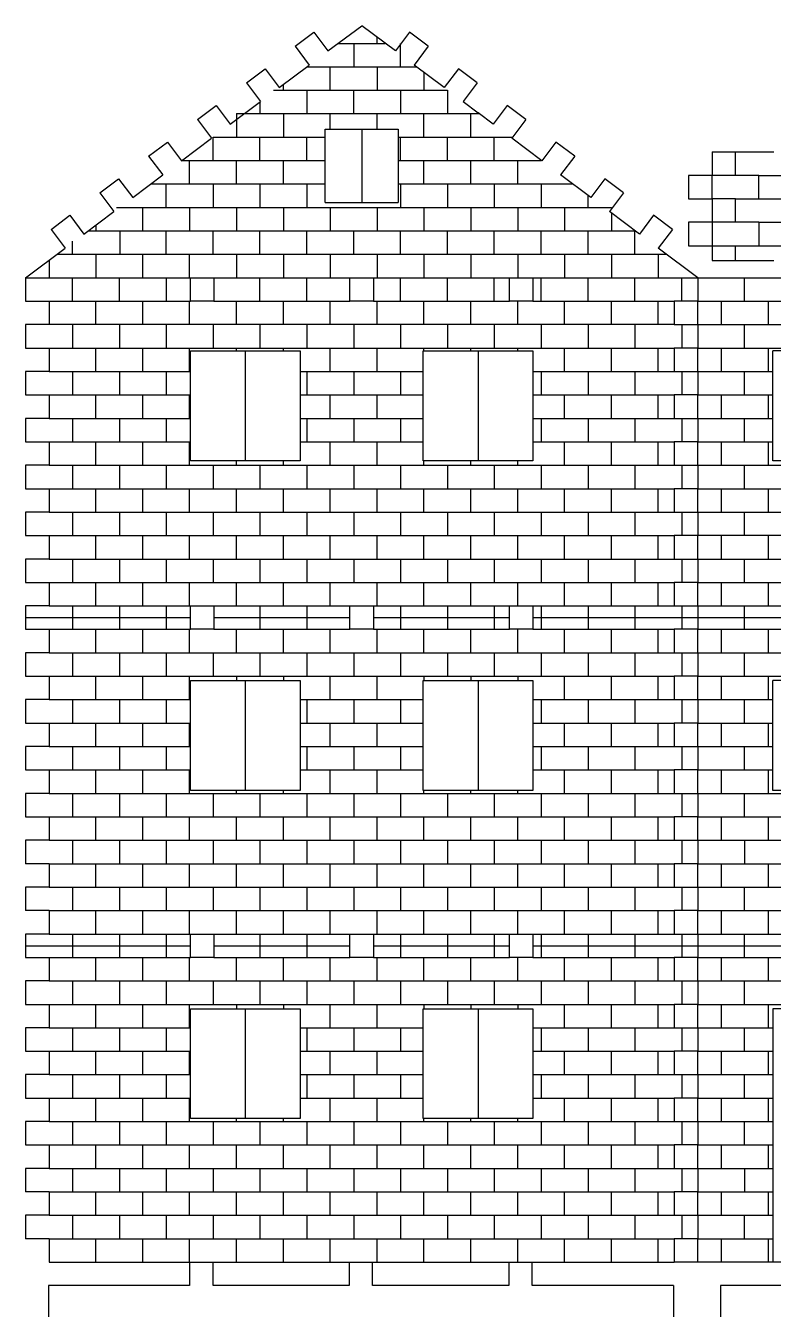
# Model space of a CAD drawing. Extents: x 5 to 412, y -104 to 220.
# Drawn here: x 5.3 to 107.4, y 44.5 to 219.8 of the extents above; entities that cross this region are included whole.
import ezdxf

# ---------------------------------------------------------------- set-up
doc = ezdxf.new("R2010")
doc.units = 0
doc.layers.get('0').update_dxf_attribs({"linetype": 'CONTINUOUS'})
doc.layers.add('ENGRAVE', color=4, linetype='CONTINUOUS')

msp = doc.modelspace()

# ---------------------------------------------------------------- linework, layer by layer
for p, q in [((46.59, 216.31), (51.2, 219.76)), ((55.81, 216.31), (51.2, 219.76)), ((42.11, 216.95), (44.67, 218.87)), ((44.67, 218.87), (46.59, 216.31)), ((57.73, 218.87), (55.81, 216.31)), ((60.29, 216.95), (57.73, 218.87)), ((42.11, 216.95), (44.03, 214.39)), ((60.29, 216.95), (58.37, 214.39)), ((35.45, 211.95), (38.01, 213.87)), ((38.01, 213.87), (39.93, 211.31)), ((39.93, 211.31), (44.03, 214.39)), ((62.48, 211.31), (58.37, 214.39)), ((64.4, 213.87), (62.48, 211.31)), ((66.96, 211.95), (64.4, 213.87)), ((35.45, 211.95), (37.37, 209.39)), ((66.96, 211.95), (65.04, 209.39)), ((28.78, 206.95), (31.34, 208.87)), ((31.34, 208.87), (33.26, 206.31)), ((33.26, 206.31), (37.37, 209.39)), ((65.04, 209.39), (67.09, 207.85)), ((71.07, 208.87), (69.15, 206.31)), ((73.63, 206.95), (71.07, 208.87)), ((28.78, 206.95), (30.7, 204.39)), ((69.15, 206.31), (67.09, 207.85)), ((73.63, 206.95), (71.71, 204.39)), ((46.2, 205.62), (56.2, 205.62)), ((46.2, 195.62), (46.2, 205.62)), ((51.2, 205.62), (51.2, 195.62)), ((56.2, 205.62), (56.2, 195.62)), ((22.11, 201.95), (24.67, 203.87)), ((24.67, 203.87), (26.59, 201.31)), ((26.59, 201.31), (30.7, 204.39)), ((75.81, 201.31), (71.71, 204.39)), ((77.73, 203.87), (75.81, 201.31)), ((80.29, 201.95), (77.73, 203.87)), ((22.11, 201.95), (24.03, 199.39)), ((80.29, 201.95), (78.37, 199.39)), ((99.04, 202.52), (99.04, 199.32)), ((99.04, 202.52), (107.49, 202.52)), ((15.45, 196.95), (18.01, 198.87)), ((18.01, 198.87), (19.93, 196.31)), ((19.93, 196.31), (24.03, 199.39)), ((82.48, 196.31), (78.37, 199.39)), ((84.4, 198.87), (82.48, 196.31)), ((86.96, 196.95), (84.4, 198.87)), ((99.04, 199.32), (95.84, 199.32)), ((95.84, 199.32), (95.84, 196.12)), ((15.45, 196.95), (17.37, 194.39)), ((86.96, 196.95), (85.04, 194.39)), ((46.2, 195.62), (56.2, 195.62)), ((95.84, 196.12), (99.04, 196.12)), ((99.04, 196.12), (99.04, 192.92)), ((8.78, 191.95), (11.34, 193.87)), ((11.34, 193.87), (13.26, 191.31)), ((13.26, 191.31), (17.37, 194.39)), ((89.15, 191.31), (85.04, 194.39)), ((91.07, 193.87), (89.15, 191.31)), ((93.63, 191.95), (91.07, 193.87)), ((99.04, 192.92), (95.84, 192.92)), ((95.84, 192.92), (95.84, 189.72)), ((8.78, 191.95), (10.7, 189.39)), ((93.63, 191.95), (91.71, 189.39)), ((5.31, 185.35), (10.7, 189.39)), ((97.09, 185.35), (91.71, 189.39)), ((95.84, 189.72), (99.04, 189.72)), ((99.04, 189.72), (99.04, 187.69)), ((99.04, 187.69), (107.49, 187.69)), ((5.31, 185.35), (5.31, 182.15)), ((5.31, 185.35), (396.43, 185.35)), ((27.81, 182.15), (27.81, 185.35)), ((27.81, 185.35), (31.01, 185.35)), ((31.01, 185.35), (31.01, 182.15)), ((49.6, 182.15), (49.6, 185.35)), ((49.6, 185.35), (52.8, 185.35)), ((52.8, 185.35), (52.8, 182.15)), ((71.39, 182.15), (71.39, 185.35)), ((71.39, 185.35), (74.59, 185.35)), ((74.59, 185.35), (74.59, 182.15)), ((97.09, 185.35), (97.09, 182.15)), ((5.31, 182.15), (8.51, 182.15)), ((8.51, 182.15), (8.51, 178.95)), ((31.01, 182.15), (27.81, 182.15)), ((52.8, 182.15), (49.6, 182.15)), ((74.59, 182.15), (71.39, 182.15)), ((97.09, 182.15), (93.89, 182.15)), ((93.89, 182.15), (93.89, 178.95)), ((8.51, 178.95), (5.31, 178.95)), ((5.31, 178.95), (5.31, 175.75)), ((93.89, 178.95), (97.09, 178.95)), ((97.09, 178.95), (97.09, 175.75)), ((5.31, 175.75), (8.51, 175.75)), ((8.51, 175.75), (8.51, 172.55)), ((27.81, 175.35), (42.81, 175.35)), ((27.81, 160.35), (27.81, 175.35)), ((35.31, 175.35), (35.31, 160.35)), ((42.81, 175.35), (42.81, 160.35)), ((59.59, 175.35), (74.59, 175.35)), ((59.59, 160.35), (59.59, 175.35)), ((67.09, 175.35), (67.09, 160.35)), ((74.59, 175.35), (74.59, 160.35)), ((97.09, 175.75), (93.89, 175.75)), ((93.89, 175.75), (93.89, 172.55)), ((107.34, 160.35), (107.34, 175.35)), ((122.34, 175.35), (107.34, 175.35)), ((8.51, 172.55), (5.31, 172.55)), ((5.31, 172.55), (5.31, 169.35)), ((93.89, 172.55), (97.09, 172.55)), ((97.09, 172.55), (97.09, 169.35)), ((5.31, 169.35), (8.51, 169.35)), ((8.51, 169.35), (8.51, 166.15)), ((97.09, 169.35), (93.89, 169.35)), ((93.89, 169.35), (93.89, 166.15)), ((8.51, 166.15), (5.31, 166.15)), ((5.31, 166.15), (5.31, 162.95)), ((93.89, 166.15), (97.09, 166.15)), ((97.09, 166.15), (97.09, 162.95)), ((5.31, 162.95), (8.51, 162.95)), ((8.51, 162.95), (8.51, 159.75)), ((97.09, 162.95), (93.89, 162.95)), ((93.89, 162.95), (93.89, 159.75)), ((8.51, 159.75), (5.31, 159.75)), ((5.31, 159.75), (5.31, 156.55)), ((42.81, 160.35), (27.81, 160.35)), ((74.59, 160.35), (59.59, 160.35)), ((93.89, 159.75), (97.09, 159.75)), ((97.09, 159.75), (97.09, 156.55)), ((122.34, 160.35), (107.34, 160.35)), ((5.31, 156.55), (8.51, 156.55)), ((8.51, 156.55), (8.51, 153.35)), ((97.09, 156.55), (93.89, 156.55)), ((93.89, 156.55), (93.89, 153.35)), ((8.51, 153.35), (5.31, 153.35)), ((5.31, 153.35), (5.31, 150.15)), ((93.89, 153.35), (97.09, 153.35)), ((97.09, 153.35), (97.09, 150.15)), ((5.31, 150.15), (8.51, 150.15)), ((8.51, 150.15), (8.51, 146.95)), ((97.09, 150.15), (93.89, 150.15)), ((93.89, 150.15), (93.89, 146.95)), ((8.51, 146.95), (5.31, 146.95)), ((5.31, 146.95), (5.31, 143.75)), ((93.89, 146.95), (97.09, 146.95)), ((97.09, 146.95), (97.09, 143.75)), ((5.31, 143.75), (8.51, 143.75)), ((8.51, 143.75), (8.51, 140.55)), ((97.09, 143.75), (93.89, 143.75)), ((93.89, 143.75), (93.89, 140.55)), ((8.51, 140.55), (5.31, 140.55)), ((5.31, 140.55), (5.31, 137.35)), ((27.81, 140.55), (31.01, 140.55)), ((27.81, 137.35), (27.81, 140.55)), ((31.01, 140.55), (31.01, 137.35)), ((49.6, 140.55), (52.8, 140.55)), ((49.6, 137.35), (49.6, 140.55)), ((52.8, 140.55), (52.8, 137.35)), ((71.39, 140.55), (74.59, 140.55)), ((71.39, 137.35), (71.39, 140.55)), ((74.59, 140.55), (74.59, 137.35)), ((93.89, 140.55), (97.09, 140.55)), ((97.09, 140.55), (97.09, 137.35)), ((5.31, 138.95), (27.81, 138.95)), ((31.01, 138.95), (49.6, 138.95)), ((52.8, 138.95), (71.39, 138.95)), ((74.59, 138.95), (113.89, 138.95)), ((5.31, 137.35), (8.51, 137.35)), ((8.51, 137.35), (8.51, 134.15)), ((31.01, 137.35), (27.81, 137.35)), ((52.8, 137.35), (49.6, 137.35)), ((74.59, 137.35), (71.39, 137.35)), ((97.09, 137.35), (93.89, 137.35)), ((93.89, 137.35), (93.89, 134.15)), ((8.51, 134.15), (5.31, 134.15)), ((5.31, 134.15), (5.31, 130.95)), ((93.89, 134.15), (97.09, 134.15)), ((97.09, 134.15), (97.09, 130.95)), ((5.31, 130.95), (8.51, 130.95)), ((8.51, 130.95), (8.51, 127.75)), ((27.81, 130.35), (42.81, 130.35)), ((27.81, 115.35), (27.81, 130.35)), ((35.31, 130.35), (35.31, 115.35)), ((42.81, 130.35), (42.81, 115.35)), ((59.59, 130.35), (74.59, 130.35)), ((59.59, 115.35), (59.59, 130.35)), ((67.09, 130.35), (67.09, 115.35)), ((74.59, 130.35), (74.59, 115.35)), ((97.09, 130.95), (93.89, 130.95)), ((93.89, 130.95), (93.89, 127.75)), ((122.34, 130.35), (107.34, 130.35)), ((107.34, 115.35), (107.34, 130.35)), ((8.51, 127.75), (5.31, 127.75)), ((5.31, 127.75), (5.31, 124.55)), ((93.89, 127.75), (97.09, 127.75)), ((97.09, 127.75), (97.09, 124.55)), ((5.31, 124.55), (8.51, 124.55)), ((8.51, 124.55), (8.51, 121.35)), ((97.09, 124.55), (93.89, 124.55)), ((93.89, 124.55), (93.89, 121.35)), ((8.51, 121.35), (5.31, 121.35)), ((5.31, 121.35), (5.31, 118.15)), ((93.89, 121.35), (97.09, 121.35)), ((97.09, 121.35), (97.09, 118.15)), ((5.31, 118.15), (8.51, 118.15)), ((8.51, 118.15), (8.51, 114.95)), ((97.09, 118.15), (93.89, 118.15)), ((93.89, 118.15), (93.89, 114.95)), ((8.51, 114.95), (5.31, 114.95)), ((5.31, 114.95), (5.31, 111.75)), ((42.81, 115.35), (27.81, 115.35)), ((74.59, 115.35), (59.59, 115.35)), ((93.89, 114.95), (97.09, 114.95)), ((97.09, 114.95), (97.09, 111.75)), ((122.34, 115.35), (107.34, 115.35)), ((5.31, 111.75), (8.51, 111.75)), ((8.51, 111.75), (8.51, 108.55)), ((97.09, 111.75), (93.89, 111.75)), ((93.89, 111.75), (93.89, 108.55)), ((8.51, 108.55), (5.31, 108.55)), ((5.31, 108.55), (5.31, 105.35)), ((93.89, 108.55), (97.09, 108.55)), ((97.09, 108.55), (97.09, 105.35)), ((8.51, 105.35), (5.31, 105.35)), ((8.51, 105.35), (8.51, 102.15)), ((93.89, 105.35), (93.89, 102.15)), ((97.09, 105.35), (93.89, 105.35)), ((5.31, 102.15), (5.31, 98.95)), ((8.51, 102.15), (5.31, 102.15)), ((93.89, 102.15), (97.09, 102.15)), ((97.09, 102.15), (97.09, 98.95)), ((8.51, 98.95), (5.31, 98.95)), ((8.51, 98.95), (8.51, 95.75)), ((93.89, 98.95), (93.89, 95.75)), ((97.09, 98.95), (93.89, 98.95)), ((5.31, 95.75), (5.31, 92.55)), ((8.51, 95.75), (5.31, 95.75)), ((27.81, 92.55), (27.81, 95.75)), ((27.81, 95.75), (31.01, 95.75)), ((31.01, 95.75), (31.01, 92.55)), ((49.6, 92.55), (49.6, 95.75)), ((49.6, 95.75), (52.8, 95.75)), ((52.8, 95.75), (52.8, 92.55)), ((71.39, 92.55), (71.39, 95.75)), ((71.39, 95.75), (74.59, 95.75)), ((74.59, 95.75), (74.59, 92.55)), ((93.89, 95.75), (97.09, 95.75)), ((97.09, 95.75), (97.09, 92.55)), ((5.31, 94.15), (27.81, 94.15)), ((31.01, 94.15), (49.6, 94.15)), ((52.8, 94.15), (71.39, 94.15)), ((74.59, 94.15), (113.89, 94.15)), ((5.31, 92.55), (8.51, 92.55)), ((8.51, 92.55), (8.51, 89.35)), ((31.01, 92.55), (27.81, 92.55)), ((52.8, 92.55), (49.6, 92.55)), ((74.59, 92.55), (71.39, 92.55)), ((97.09, 92.55), (93.89, 92.55)), ((93.89, 92.55), (93.89, 89.35)), ((8.51, 89.35), (5.31, 89.35)), ((5.31, 89.35), (5.31, 86.15)), ((93.89, 89.35), (97.09, 89.35)), ((97.09, 89.35), (97.09, 86.15)), ((5.31, 86.15), (8.51, 86.15)), ((8.51, 86.15), (8.51, 82.95)), ((97.09, 86.15), (93.89, 86.15)), ((93.89, 86.15), (93.89, 82.95)), ((27.81, 85.55), (42.81, 85.55)), ((27.81, 70.55), (27.81, 85.55)), ((35.31, 85.55), (35.31, 70.55)), ((42.81, 85.55), (42.81, 70.55)), ((59.59, 85.55), (74.59, 85.55)), ((59.59, 70.55), (59.59, 85.55)), ((67.09, 85.55), (67.09, 70.55)), ((74.59, 85.55), (74.59, 70.55)), ((107.34, 85.55), (107.34, 50.95)), ((122.34, 85.55), (107.34, 85.55)), ((8.51, 82.95), (5.31, 82.95)), ((5.31, 82.95), (5.31, 79.75)), ((93.89, 82.95), (97.09, 82.95)), ((97.09, 82.95), (97.09, 79.75)), ((5.31, 79.75), (8.51, 79.75)), ((8.51, 79.75), (8.51, 76.55)), ((97.09, 79.75), (93.89, 79.75)), ((93.89, 79.75), (93.89, 76.55)), ((8.51, 76.55), (5.31, 76.55)), ((5.31, 76.55), (5.31, 73.35)), ((93.89, 76.55), (97.09, 76.55)), ((97.09, 76.55), (97.09, 73.35)), ((5.31, 73.35), (8.51, 73.35)), ((8.51, 73.35), (8.51, 70.15)), ((97.09, 73.35), (93.89, 73.35)), ((93.89, 73.35), (93.89, 70.15)), ((8.51, 70.15), (5.31, 70.15)), ((5.31, 70.15), (5.31, 66.95)), ((42.81, 70.55), (27.81, 70.55)), ((74.59, 70.55), (59.59, 70.55)), ((93.89, 70.15), (97.09, 70.15)), ((97.09, 70.15), (97.09, 66.95)), ((5.31, 66.95), (8.51, 66.95)), ((8.51, 66.95), (8.51, 63.75)), ((97.09, 66.95), (93.89, 66.95)), ((93.89, 66.95), (93.89, 63.75)), ((8.51, 63.75), (5.31, 63.75)), ((5.31, 63.75), (5.31, 60.55)), ((93.89, 63.75), (97.09, 63.75)), ((97.09, 63.75), (97.09, 60.55)), ((8.51, 60.55), (5.31, 60.55)), ((8.51, 60.55), (8.51, 57.35)), ((93.89, 60.55), (93.89, 57.35)), ((97.09, 60.55), (93.89, 60.55)), ((5.31, 57.35), (5.31, 54.15)), ((8.51, 57.35), (5.31, 57.35)), ((93.89, 57.35), (97.09, 57.35)), ((97.09, 57.35), (97.09, 54.15)), ((8.51, 54.15), (5.31, 54.15)), ((8.51, 54.15), (8.51, 50.95)), ((93.89, 54.15), (93.89, 50.95)), ((97.09, 54.15), (93.89, 54.15)), ((8.51, 50.95), (93.89, 50.95)), ((27.71, 50.95), (27.71, 47.75)), ((30.91, 47.75), (30.91, 50.95)), ((49.5, 50.95), (49.5, 47.75)), ((52.7, 47.75), (52.7, 50.95)), ((71.29, 50.95), (71.29, 47.75)), ((74.49, 47.75), (74.49, 50.95)), ((205.33, 50.95), (93.89, 50.95)), ((8.41, 47.75), (8.41, 30.95)), ((27.71, 47.75), (8.41, 47.75)), ((49.5, 47.75), (30.91, 47.75)), ((71.29, 47.75), (52.7, 47.75)), ((93.79, 47.75), (74.49, 47.75)), ((93.79, 47.75), (93.79, 30.95)), ((100.19, 47.75), (100.19, 30.95)), ((119.49, 47.75), (100.19, 47.75))]:
    msp.add_line(p, q)
at = {"layer": 'ENGRAVE'}
for p, q in [((47.98, 217.35), (54.43, 217.35)), ((50.11, 217.35), (50.11, 214.15)), ((53.31, 217.35), (53.31, 218.18)), ((56.51, 214.15), (56.51, 217.35)), ((43.71, 214.15), (58.69, 214.15)), ((46.91, 210.95), (46.91, 214.15)), ((53.31, 214.15), (53.31, 210.95)), ((59.71, 213.38), (59.71, 210.95)), ((39.18, 210.95), (62.91, 210.95)), ((40.51, 210.95), (40.51, 211.75)), ((43.71, 210.95), (43.71, 207.75)), ((50.11, 207.75), (50.11, 210.95)), ((56.51, 210.95), (56.51, 207.75)), ((62.91, 210.95), (62.91, 207.75)), ((37.31, 209.35), (37.31, 207.75)), ((34.11, 207.75), (34.11, 204.55)), ((34.11, 207.75), (67.23, 207.75)), ((40.51, 207.75), (40.51, 204.55)), ((46.91, 205.62), (46.91, 207.75)), ((53.31, 205.62), (53.31, 207.75)), ((59.71, 204.55), (59.71, 207.75)), ((66.11, 204.55), (66.11, 207.75)), ((30.91, 201.35), (30.91, 204.55)), ((30.91, 204.55), (46.2, 204.55)), ((37.31, 201.35), (37.31, 204.55)), ((43.71, 201.35), (43.71, 204.55)), ((56.2, 204.55), (71.83, 204.55)), ((56.51, 201.35), (56.51, 204.55)), ((62.91, 201.35), (62.91, 204.55)), ((69.31, 201.35), (69.31, 204.55)), ((102.24, 199.32), (102.24, 202.52)), ((26.66, 201.35), (46.2, 201.35)), ((27.71, 198.15), (27.71, 201.35)), ((34.11, 198.15), (34.11, 201.35)), ((40.51, 198.15), (40.51, 201.35)), ((56.2, 201.35), (75.76, 201.35)), ((59.71, 198.15), (59.71, 201.35)), ((66.11, 198.15), (66.11, 201.35)), ((72.51, 198.15), (72.51, 201.35)), ((22.38, 198.15), (46.2, 198.15)), ((24.51, 194.95), (24.51, 198.15)), ((30.91, 198.15), (30.91, 194.95)), ((37.31, 198.15), (37.31, 194.95)), ((43.71, 198.15), (43.71, 194.95)), ((56.2, 198.15), (80.03, 198.15)), ((56.51, 198.15), (56.51, 194.95)), ((62.91, 198.15), (62.91, 194.95)), ((69.31, 198.15), (69.31, 194.95)), ((75.71, 198.15), (75.71, 194.95)), ((99.04, 196.12), (99.04, 199.32)), ((105.44, 199.32), (99.04, 199.32)), ((105.44, 196.12), (105.44, 199.32)), ((105.44, 199.32), (111.84, 199.32)), ((82.11, 194.95), (82.11, 196.58)), ((17.72, 194.95), (85.31, 194.95)), ((21.31, 191.75), (21.31, 194.95)), ((27.71, 194.95), (27.71, 191.75)), ((34.11, 194.95), (34.11, 191.75)), ((40.51, 194.95), (40.51, 191.75)), ((46.91, 194.95), (46.91, 191.75)), ((53.31, 194.95), (53.31, 191.75)), ((59.71, 194.95), (59.71, 191.75)), ((66.11, 194.95), (66.11, 191.75)), ((72.51, 194.95), (72.51, 191.75)), ((78.91, 194.95), (78.91, 191.75)), ((85.31, 194.95), (85.31, 194.75)), ((102.24, 196.12), (99.04, 196.12)), ((102.24, 192.92), (102.24, 196.12)), ((102.24, 196.12), (108.64, 196.12)), ((85.31, 194.18), (85.31, 191.75)), ((99.04, 192.92), (99.04, 189.72)), ((105.44, 192.92), (99.04, 192.92)), ((105.44, 192.92), (105.44, 189.72)), ((105.44, 192.92), (111.84, 192.92)), ((13.85, 191.75), (88.51, 191.75)), ((14.91, 192.55), (14.91, 191.75)), ((18.21, 188.55), (18.21, 191.75)), ((24.51, 188.55), (24.51, 191.75)), ((30.91, 188.55), (30.91, 191.75)), ((37.31, 188.55), (37.31, 191.75)), ((43.71, 188.55), (43.71, 191.75)), ((50.11, 188.55), (50.11, 191.75)), ((56.51, 188.55), (56.51, 191.75)), ((62.91, 188.55), (62.91, 191.75)), ((69.31, 188.55), (69.31, 191.75)), ((75.71, 188.55), (75.71, 191.75)), ((82.11, 188.55), (82.11, 191.75)), ((88.51, 188.55), (88.51, 191.75)), ((88.51, 191.75), (88.56, 191.75)), ((11.71, 188.55), (11.71, 190.32)), ((95.84, 189.72), (102.24, 189.72)), ((102.24, 187.69), (102.24, 189.72)), ((102.24, 189.72), (108.64, 189.72)), ((8.51, 187.75), (8.51, 185.35)), ((9.58, 188.55), (92.83, 188.55)), ((14.91, 188.55), (14.91, 185.35)), ((21.31, 185.35), (21.31, 188.55)), ((27.71, 185.35), (27.71, 188.55)), ((34.11, 188.55), (34.11, 185.35)), ((40.51, 188.55), (40.51, 185.35)), ((46.91, 188.55), (46.91, 185.35)), ((53.31, 188.55), (53.31, 185.35)), ((59.71, 188.55), (59.71, 185.35)), ((66.11, 188.55), (66.11, 185.35)), ((72.51, 188.55), (72.51, 185.35)), ((78.91, 188.55), (78.91, 185.35)), ((85.31, 188.55), (85.31, 185.35)), ((91.71, 188.55), (91.71, 185.35)), ((11.71, 182.15), (11.71, 185.35)), ((18.11, 182.15), (18.11, 185.35)), ((24.51, 185.35), (24.51, 182.15)), ((37.31, 182.15), (37.31, 185.35)), ((43.71, 182.15), (43.71, 185.35)), ((56.51, 182.15), (56.51, 185.35)), ((62.91, 182.15), (62.91, 185.35)), ((69.31, 182.15), (69.31, 185.35)), ((75.71, 182.15), (75.71, 185.35)), ((82.11, 182.15), (82.11, 185.35)), ((88.51, 182.15), (88.51, 185.35)), ((94.91, 182.15), (94.91, 185.35)), ((103.49, 182.15), (103.49, 185.35)), ((8.51, 182.15), (27.81, 182.15)), ((14.91, 178.95), (14.91, 182.15)), ((21.31, 178.95), (21.31, 182.15)), ((27.71, 178.95), (27.71, 182.15)), ((27.71, 182.15), (27.81, 182.15)), ((31.01, 182.15), (49.6, 182.15)), ((34.11, 178.95), (34.11, 182.15)), ((40.51, 178.95), (40.51, 182.15)), ((46.91, 178.95), (46.91, 182.15)), ((52.8, 182.15), (71.39, 182.15)), ((53.31, 178.95), (53.31, 182.15)), ((59.71, 178.95), (59.71, 182.15)), ((66.11, 178.95), (66.11, 182.15)), ((72.51, 178.95), (72.51, 182.15)), ((74.59, 182.15), (93.89, 182.15)), ((78.91, 178.95), (78.91, 182.15)), ((85.31, 178.95), (85.31, 182.15)), ((91.71, 178.95), (91.71, 182.15)), ((97.09, 182.15), (202.13, 182.15)), ((97.09, 178.95), (97.09, 182.15)), ((100.29, 182.15), (100.29, 178.95)), ((106.69, 182.15), (106.69, 178.95)), ((93.89, 178.95), (8.51, 178.95)), ((11.71, 178.95), (11.71, 175.75)), ((18.11, 178.95), (18.11, 175.75)), ((24.51, 178.95), (24.51, 175.75)), ((30.91, 178.95), (30.91, 175.75)), ((37.31, 178.95), (37.31, 175.75)), ((43.71, 178.95), (43.71, 175.75)), ((50.11, 178.95), (50.11, 175.75)), ((56.51, 178.95), (56.51, 175.75)), ((62.91, 178.95), (62.91, 175.75)), ((69.31, 178.95), (69.31, 175.75)), ((75.71, 178.95), (75.71, 175.75)), ((82.11, 178.95), (82.11, 175.75)), ((88.51, 178.95), (88.51, 175.75)), ((94.91, 178.95), (94.91, 175.75)), ((97.09, 178.95), (202.13, 178.95)), ((103.49, 175.75), (103.49, 178.95)), ((8.51, 175.75), (93.89, 175.75)), ((14.91, 172.55), (14.91, 175.75)), ((21.31, 172.55), (21.31, 175.75)), ((27.71, 172.55), (27.71, 175.75)), ((34.11, 175.35), (34.11, 175.75)), ((40.51, 175.35), (40.51, 175.75)), ((46.91, 172.55), (46.91, 175.75)), ((53.31, 172.55), (53.31, 175.75)), ((59.71, 175.35), (59.71, 175.75)), ((66.11, 175.35), (66.11, 175.75)), ((72.51, 175.35), (72.51, 175.75)), ((78.91, 172.55), (78.91, 175.75)), ((85.31, 172.55), (85.31, 175.75)), ((91.71, 172.55), (91.71, 175.75)), ((91.71, 175.75), (93.89, 175.75)), ((97.09, 175.75), (202.13, 175.75)), ((97.09, 172.55), (97.09, 175.75)), ((100.29, 175.75), (100.29, 172.55)), ((106.69, 175.75), (106.69, 172.55)), ((8.51, 172.55), (27.81, 172.55)), ((11.71, 172.55), (11.71, 169.35)), ((18.11, 172.55), (18.11, 169.35)), ((24.51, 172.55), (24.51, 169.35)), ((42.81, 172.55), (59.59, 172.55)), ((43.71, 172.55), (43.71, 169.35)), ((50.11, 172.55), (50.11, 169.35)), ((56.51, 172.55), (56.51, 169.35)), ((74.59, 172.55), (93.89, 172.55)), ((75.71, 172.55), (75.71, 169.35)), ((82.11, 172.55), (82.11, 169.35)), ((88.51, 172.55), (88.51, 169.35)), ((94.91, 172.55), (94.91, 169.35)), ((97.09, 172.55), (107.34, 172.55)), ((103.49, 169.35), (103.49, 172.55)), ((8.51, 169.35), (27.81, 169.35)), ((14.91, 166.15), (14.91, 169.35)), ((21.31, 166.15), (21.31, 169.35)), ((27.71, 166.15), (27.71, 169.35)), ((42.81, 169.35), (59.59, 169.35)), ((46.91, 166.15), (46.91, 169.35)), ((53.31, 166.15), (53.31, 169.35)), ((74.59, 169.35), (93.89, 169.35)), ((78.91, 166.15), (78.91, 169.35)), ((85.31, 166.15), (85.31, 169.35)), ((91.71, 166.15), (91.71, 169.35)), ((97.09, 169.35), (107.34, 169.35)), ((97.09, 166.15), (97.09, 169.35)), ((100.29, 169.35), (100.29, 166.15)), ((106.69, 169.35), (106.69, 166.15)), ((8.51, 166.15), (27.81, 166.15)), ((11.71, 166.15), (11.71, 162.95)), ((18.11, 166.15), (18.11, 162.95)), ((24.51, 166.15), (24.51, 162.95)), ((42.81, 166.15), (59.59, 166.15)), ((43.71, 166.15), (43.71, 162.95)), ((50.11, 166.15), (50.11, 162.95)), ((56.51, 166.15), (56.51, 162.95)), ((74.59, 166.15), (93.89, 166.15)), ((75.71, 166.15), (75.71, 162.95)), ((82.11, 166.15), (82.11, 162.95)), ((88.51, 166.15), (88.51, 162.95)), ((94.91, 166.15), (94.91, 162.95)), ((97.09, 166.15), (107.34, 166.15)), ((103.49, 162.95), (103.49, 166.15)), ((8.51, 162.95), (27.81, 162.95)), ((14.91, 159.75), (14.91, 162.95)), ((21.31, 159.75), (21.31, 162.95)), ((27.71, 159.75), (27.71, 162.95)), ((42.81, 162.95), (59.59, 162.95)), ((46.91, 159.75), (46.91, 162.95)), ((53.31, 159.75), (53.31, 162.95)), ((74.59, 162.95), (93.89, 162.95)), ((78.91, 159.75), (78.91, 162.95)), ((85.31, 159.75), (85.31, 162.95)), ((91.71, 159.75), (91.71, 162.95)), ((97.09, 162.95), (107.34, 162.95)), ((97.09, 159.75), (97.09, 162.95)), ((100.29, 162.95), (100.29, 159.75)), ((106.69, 162.95), (106.69, 159.75)), ((8.51, 159.75), (93.89, 159.75)), ((11.71, 159.75), (11.71, 156.55)), ((18.11, 159.75), (18.11, 156.55)), ((24.51, 159.75), (24.51, 156.55)), ((30.91, 159.75), (30.91, 156.55)), ((34.11, 159.75), (34.11, 160.35)), ((37.31, 159.75), (37.31, 156.55)), ((40.51, 159.75), (40.51, 160.35)), ((43.71, 159.75), (43.71, 156.55)), ((50.11, 159.75), (50.11, 156.55)), ((56.51, 159.75), (56.51, 156.55)), ((59.71, 159.75), (59.71, 160.35)), ((62.91, 159.75), (62.91, 156.55)), ((66.11, 159.75), (66.11, 160.35)), ((69.31, 159.75), (69.31, 156.55)), ((72.51, 159.75), (72.51, 160.35)), ((75.71, 159.75), (75.71, 156.55)), ((82.11, 159.75), (82.11, 156.55)), ((88.51, 159.75), (88.51, 156.55)), ((94.91, 159.75), (94.91, 156.55)), ((97.09, 159.75), (202.13, 159.75)), ((103.49, 156.55), (103.49, 159.75)), ((8.51, 156.55), (93.89, 156.55)), ((14.91, 153.35), (14.91, 156.55)), ((21.31, 153.35), (21.31, 156.55)), ((27.71, 153.35), (27.71, 156.55)), ((34.11, 153.35), (34.11, 156.55)), ((40.51, 153.35), (40.51, 156.55)), ((46.91, 153.35), (46.91, 156.55)), ((53.31, 153.35), (53.31, 156.55)), ((59.71, 153.35), (59.71, 156.55)), ((66.11, 153.35), (66.11, 156.55)), ((72.51, 153.35), (72.51, 156.55)), ((78.91, 153.35), (78.91, 156.55)), ((85.31, 153.35), (85.31, 156.55)), ((91.71, 153.35), (91.71, 156.55)), ((97.09, 156.55), (202.13, 156.55)), ((97.09, 153.35), (97.09, 156.55)), ((100.29, 156.55), (100.29, 153.35)), ((106.69, 156.55), (106.69, 153.35)), ((8.51, 153.35), (93.89, 153.35)), ((11.71, 153.35), (11.71, 150.15)), ((18.11, 153.35), (18.11, 150.15)), ((24.51, 153.35), (24.51, 150.15)), ((30.91, 153.35), (30.91, 150.15)), ((37.31, 153.35), (37.31, 150.15)), ((43.71, 153.35), (43.71, 150.15)), ((50.11, 153.35), (50.11, 150.15)), ((56.51, 153.35), (56.51, 150.15)), ((62.91, 153.35), (62.91, 150.15)), ((69.31, 153.35), (69.31, 150.15)), ((75.71, 153.35), (75.71, 150.15)), ((82.11, 153.35), (82.11, 150.15)), ((88.51, 153.35), (88.51, 150.15)), ((94.91, 153.35), (94.91, 150.15)), ((97.09, 153.35), (202.13, 153.35)), ((103.49, 150.15), (103.49, 153.35)), ((8.51, 150.15), (93.89, 150.15)), ((14.91, 146.95), (14.91, 150.15)), ((21.31, 146.95), (21.31, 150.15)), ((27.71, 146.95), (27.71, 150.15)), ((34.11, 146.95), (34.11, 150.15)), ((40.51, 146.95), (40.51, 150.15)), ((46.91, 146.95), (46.91, 150.15)), ((53.31, 146.95), (53.31, 150.15)), ((59.71, 146.95), (59.71, 150.15)), ((66.11, 146.95), (66.11, 150.15)), ((72.51, 146.95), (72.51, 150.15)), ((78.91, 146.95), (78.91, 150.15)), ((85.31, 146.95), (85.31, 150.15)), ((91.71, 146.95), (91.71, 150.15)), ((202.13, 150.15), (97.09, 150.15)), ((97.09, 146.95), (97.09, 150.15)), ((100.29, 150.15), (100.29, 146.95)), ((106.69, 150.15), (106.69, 146.95)), ((8.51, 146.95), (93.89, 146.95)), ((11.71, 146.95), (11.71, 143.75)), ((18.11, 146.95), (18.11, 143.75)), ((24.51, 146.95), (24.51, 143.75)), ((30.91, 146.95), (30.91, 143.75)), ((37.31, 146.95), (37.31, 143.75)), ((43.71, 146.95), (43.71, 143.75)), ((50.11, 146.95), (50.11, 143.75)), ((56.51, 146.95), (56.51, 143.75)), ((62.91, 146.95), (62.91, 143.75)), ((69.31, 146.95), (69.31, 143.75)), ((75.71, 146.95), (75.71, 143.75)), ((82.11, 146.95), (82.11, 143.75)), ((88.51, 146.95), (88.51, 143.75)), ((94.91, 146.95), (94.91, 143.75)), ((97.09, 146.95), (202.13, 146.95)), ((103.49, 143.75), (103.49, 146.95)), ((8.51, 143.75), (93.89, 143.75)), ((14.91, 140.55), (14.91, 143.75)), ((21.31, 140.55), (21.31, 143.75)), ((27.71, 140.55), (27.71, 143.75)), ((34.11, 140.55), (34.11, 143.75)), ((40.51, 140.55), (40.51, 143.75)), ((46.91, 140.55), (46.91, 143.75)), ((53.31, 140.55), (53.31, 143.75)), ((59.71, 140.55), (59.71, 143.75)), ((66.11, 140.55), (66.11, 143.75)), ((72.51, 140.55), (72.51, 143.75)), ((78.91, 140.55), (78.91, 143.75)), ((85.31, 140.55), (85.31, 143.75)), ((91.71, 140.55), (91.71, 143.75)), ((97.09, 143.75), (202.13, 143.75)), ((97.09, 140.55), (97.09, 143.75)), ((100.29, 143.75), (100.29, 140.55)), ((106.69, 143.75), (106.69, 140.55)), ((8.51, 140.55), (93.89, 140.55)), ((11.71, 140.55), (11.71, 137.35)), ((18.11, 140.55), (18.11, 137.35)), ((24.51, 140.55), (24.51, 137.35)), ((37.31, 140.55), (37.31, 137.35)), ((43.71, 140.55), (43.71, 137.35)), ((56.51, 140.55), (56.51, 137.35)), ((62.91, 140.55), (62.91, 137.35)), ((69.31, 140.55), (69.31, 137.35)), ((75.71, 140.55), (75.71, 137.35)), ((82.11, 140.55), (82.11, 137.35)), ((88.51, 140.55), (88.51, 137.35)), ((94.91, 140.55), (94.91, 137.35)), ((97.09, 140.55), (202.13, 140.55)), ((103.49, 137.35), (103.49, 140.55)), ((8.51, 137.35), (27.81, 137.35)), ((14.91, 134.15), (14.91, 137.35)), ((21.31, 134.15), (21.31, 137.35)), ((27.71, 134.15), (27.71, 137.35)), ((31.01, 137.35), (49.6, 137.35)), ((34.11, 134.15), (34.11, 137.35)), ((40.51, 134.15), (40.51, 137.35)), ((46.91, 134.15), (46.91, 137.35)), ((52.8, 137.35), (71.39, 137.35)), ((53.31, 134.15), (53.31, 137.35)), ((59.71, 134.15), (59.71, 137.35)), ((66.11, 134.15), (66.11, 137.35)), ((72.51, 134.15), (72.51, 137.35)), ((74.59, 137.35), (93.89, 137.35)), ((78.91, 134.15), (78.91, 137.35)), ((85.31, 134.15), (85.31, 137.35)), ((91.71, 134.15), (91.71, 137.35)), ((97.09, 137.35), (113.89, 137.35)), ((97.09, 134.15), (97.09, 137.35)), ((100.29, 137.35), (100.29, 134.15)), ((106.69, 137.35), (106.69, 134.15)), ((8.51, 134.15), (93.89, 134.15)), ((11.71, 134.15), (11.71, 130.95)), ((18.11, 134.15), (18.11, 130.95)), ((24.51, 134.15), (24.51, 130.95)), ((30.91, 134.15), (30.91, 130.95)), ((37.31, 134.15), (37.31, 130.95)), ((43.71, 134.15), (43.71, 130.95)), ((50.11, 134.15), (50.11, 130.95)), ((56.51, 134.15), (56.51, 130.95)), ((62.91, 134.15), (62.91, 130.95)), ((69.31, 134.15), (69.31, 130.95)), ((75.71, 134.15), (75.71, 130.95)), ((82.11, 134.15), (82.11, 130.95)), ((88.51, 134.15), (88.51, 130.95)), ((94.91, 134.15), (94.91, 130.95)), ((97.09, 134.15), (202.13, 134.15)), ((103.49, 130.95), (103.49, 134.15)), ((8.51, 130.95), (93.89, 130.95)), ((14.91, 127.75), (14.91, 130.95)), ((21.31, 127.75), (21.31, 130.95)), ((27.71, 127.75), (27.71, 130.95)), ((34.11, 130.95), (34.11, 130.35)), ((40.51, 130.95), (40.51, 130.35)), ((46.91, 127.75), (46.91, 130.95)), ((53.31, 127.75), (53.31, 130.95)), ((59.71, 130.95), (59.71, 130.35)), ((66.11, 130.95), (66.11, 130.35)), ((72.51, 130.95), (72.51, 130.35)), ((78.91, 127.75), (78.91, 130.95)), ((85.31, 127.75), (85.31, 130.95)), ((91.71, 127.75), (91.71, 130.95)), ((97.09, 130.95), (202.13, 130.95)), ((97.09, 127.75), (97.09, 130.95)), ((100.29, 130.95), (100.29, 127.75)), ((106.69, 130.95), (106.69, 127.75)), ((8.51, 127.75), (27.81, 127.75)), ((11.71, 127.75), (11.71, 124.55)), ((18.11, 127.75), (18.11, 124.55)), ((24.51, 127.75), (24.51, 124.55)), ((42.81, 127.75), (59.59, 127.75)), ((43.71, 127.75), (43.71, 124.55)), ((50.11, 127.75), (50.11, 124.55)), ((56.51, 127.75), (56.51, 124.55)), ((74.59, 127.75), (93.89, 127.75)), ((75.71, 127.75), (75.71, 124.55)), ((82.11, 127.75), (82.11, 124.55)), ((88.51, 127.75), (88.51, 124.55)), ((94.91, 127.75), (94.91, 124.55)), ((97.09, 127.75), (107.34, 127.75)), ((103.49, 124.55), (103.49, 127.75)), ((8.51, 124.55), (27.81, 124.55)), ((14.91, 121.35), (14.91, 124.55)), ((21.31, 121.35), (21.31, 124.55)), ((27.71, 121.35), (27.71, 124.55)), ((42.81, 124.55), (59.59, 124.55)), ((46.91, 121.35), (46.91, 124.55)), ((53.31, 121.35), (53.31, 124.55)), ((74.59, 124.55), (93.89, 124.55)), ((78.91, 121.35), (78.91, 124.55)), ((85.31, 121.35), (85.31, 124.55)), ((91.71, 121.35), (91.71, 124.55)), ((97.09, 124.55), (107.34, 124.55)), ((97.09, 121.35), (97.09, 124.55)), ((100.29, 124.55), (100.29, 121.35)), ((106.69, 124.55), (106.69, 121.35)), ((8.51, 121.35), (27.81, 121.35)), ((11.71, 121.35), (11.71, 118.15)), ((18.11, 121.35), (18.11, 118.15)), ((24.51, 121.35), (24.51, 118.15)), ((42.81, 121.35), (59.59, 121.35)), ((43.71, 121.35), (43.71, 118.15)), ((50.11, 121.35), (50.11, 118.15)), ((56.51, 121.35), (56.51, 118.15)), ((74.59, 121.35), (93.89, 121.35)), ((75.71, 121.35), (75.71, 118.15)), ((82.11, 121.35), (82.11, 118.15)), ((88.51, 121.35), (88.51, 118.15)), ((94.91, 121.35), (94.91, 118.15)), ((97.09, 121.35), (107.34, 121.35)), ((103.49, 118.15), (103.49, 121.35)), ((8.51, 118.15), (27.81, 118.15)), ((14.91, 114.95), (14.91, 118.15)), ((21.31, 114.95), (21.31, 118.15)), ((27.71, 114.95), (27.71, 118.15)), ((42.81, 118.15), (59.59, 118.15)), ((46.91, 114.95), (46.91, 118.15)), ((53.31, 114.95), (53.31, 118.15)), ((74.59, 118.15), (93.89, 118.15)), ((78.91, 114.95), (78.91, 118.15)), ((85.31, 114.95), (85.31, 118.15)), ((91.71, 114.95), (91.71, 118.15)), ((97.09, 118.15), (107.34, 118.15)), ((97.09, 114.95), (97.09, 118.15)), ((100.29, 118.15), (100.29, 114.95)), ((106.69, 118.15), (106.69, 114.95)), ((8.51, 114.95), (93.89, 114.95)), ((11.71, 114.95), (11.71, 111.75)), ((18.11, 114.95), (18.11, 111.75)), ((24.51, 114.95), (24.51, 111.75)), ((30.91, 114.95), (30.91, 111.75)), ((34.11, 114.95), (34.11, 115.35)), ((37.31, 114.95), (37.31, 111.75)), ((40.51, 114.95), (40.51, 115.35)), ((43.71, 114.95), (43.71, 111.75)), ((50.11, 114.95), (50.11, 111.75)), ((56.51, 114.95), (56.51, 111.75)), ((59.71, 114.95), (59.71, 115.35)), ((62.91, 114.95), (62.91, 111.75)), ((66.11, 114.95), (66.11, 115.35)), ((69.31, 114.95), (69.31, 111.75)), ((72.51, 114.95), (72.51, 115.35)), ((75.71, 114.95), (75.71, 111.75)), ((82.11, 114.95), (82.11, 111.75)), ((88.51, 114.95), (88.51, 111.75)), ((94.91, 114.95), (94.91, 111.75)), ((97.09, 114.95), (202.13, 114.95)), ((103.49, 111.75), (103.49, 114.95)), ((8.51, 111.75), (93.89, 111.75)), ((14.91, 108.55), (14.91, 111.75)), ((21.31, 108.55), (21.31, 111.75)), ((27.71, 108.55), (27.71, 111.75)), ((34.11, 108.55), (34.11, 111.75)), ((40.51, 108.55), (40.51, 111.75)), ((46.91, 108.55), (46.91, 111.75)), ((53.31, 108.55), (53.31, 111.75)), ((59.71, 108.55), (59.71, 111.75)), ((66.11, 108.55), (66.11, 111.75)), ((72.51, 108.55), (72.51, 111.75)), ((78.91, 108.55), (78.91, 111.75)), ((85.31, 108.55), (85.31, 111.75)), ((91.71, 108.55), (91.71, 111.75)), ((97.09, 111.75), (202.13, 111.75)), ((97.09, 108.55), (97.09, 111.75)), ((100.29, 111.75), (100.29, 108.55)), ((106.69, 111.75), (106.69, 108.55)), ((8.51, 108.55), (93.89, 108.55)), ((11.71, 108.55), (11.71, 105.35)), ((18.11, 108.55), (18.11, 105.35)), ((24.51, 108.55), (24.51, 105.35)), ((30.91, 108.55), (30.91, 105.35)), ((37.31, 108.55), (37.31, 105.35)), ((43.71, 108.55), (43.71, 105.35)), ((50.11, 108.55), (50.11, 105.35)), ((56.51, 108.55), (56.51, 105.35)), ((62.91, 108.55), (62.91, 105.35)), ((69.31, 108.55), (69.31, 105.35)), ((75.71, 108.55), (75.71, 105.35)), ((82.11, 108.55), (82.11, 105.35)), ((88.51, 108.55), (88.51, 105.35)), ((94.91, 108.55), (94.91, 105.35)), ((97.09, 108.55), (202.13, 108.55)), ((103.51, 105.35), (103.51, 108.55)), ((8.51, 105.35), (93.89, 105.35)), ((14.91, 102.15), (14.91, 105.35)), ((21.31, 102.15), (21.31, 105.35)), ((27.71, 102.15), (27.71, 105.35)), ((34.11, 102.15), (34.11, 105.35)), ((40.51, 102.15), (40.51, 105.35)), ((46.91, 102.15), (46.91, 105.35)), ((53.31, 102.15), (53.31, 105.35)), ((59.71, 102.15), (59.71, 105.35)), ((66.11, 102.15), (66.11, 105.35)), ((72.51, 102.15), (72.51, 105.35)), ((78.91, 102.15), (78.91, 105.35)), ((85.31, 102.15), (85.31, 105.35)), ((91.71, 102.15), (91.71, 105.35)), ((97.09, 105.35), (202.13, 105.35)), ((97.09, 102.15), (97.09, 105.35)), ((100.29, 105.35), (100.29, 102.15)), ((106.69, 105.35), (106.69, 102.15)), ((8.51, 102.15), (93.89, 102.15)), ((11.71, 102.15), (11.71, 98.95)), ((18.11, 102.15), (18.11, 98.95)), ((24.51, 102.15), (24.51, 98.95)), ((30.91, 102.15), (30.91, 98.95)), ((37.31, 102.15), (37.31, 98.95)), ((43.71, 102.15), (43.71, 98.95)), ((50.11, 102.15), (50.11, 98.95)), ((56.51, 102.15), (56.51, 98.95)), ((62.91, 102.15), (62.91, 98.95)), ((69.31, 102.15), (69.31, 98.95)), ((75.71, 102.15), (75.71, 98.95)), ((82.11, 102.15), (82.11, 98.95)), ((88.51, 102.15), (88.51, 98.95)), ((94.91, 102.15), (94.91, 98.95)), ((94.91, 102.15), (94.91, 98.95)), ((97.09, 102.15), (202.13, 102.15)), ((103.49, 98.95), (103.49, 102.15)), ((8.51, 98.95), (93.89, 98.95)), ((14.91, 95.75), (14.91, 98.95)), ((21.31, 95.75), (21.31, 98.95)), ((27.71, 95.75), (27.71, 98.95)), ((34.11, 95.75), (34.11, 98.95)), ((40.51, 95.75), (40.51, 98.95)), ((46.91, 95.75), (46.91, 98.95)), ((53.31, 95.75), (53.31, 98.95)), ((59.71, 95.75), (59.71, 98.95)), ((66.11, 95.75), (66.11, 98.95)), ((72.51, 95.75), (72.51, 98.95)), ((78.91, 95.75), (78.91, 98.95)), ((85.31, 95.75), (85.31, 98.95)), ((91.71, 95.75), (91.71, 98.95)), ((97.09, 98.95), (202.13, 98.95)), ((97.09, 95.75), (97.09, 98.95)), ((100.29, 98.95), (100.29, 95.75)), ((106.69, 98.95), (106.69, 95.75)), ((8.51, 95.75), (93.89, 95.75)), ((11.71, 95.75), (11.71, 92.55)), ((18.11, 95.75), (18.11, 92.55)), ((24.51, 95.75), (24.51, 92.55)), ((37.31, 95.75), (37.31, 92.55)), ((43.71, 95.75), (43.71, 92.55)), ((56.51, 95.75), (56.51, 92.55)), ((62.91, 95.75), (62.91, 92.55)), ((69.31, 95.75), (69.31, 92.55)), ((75.71, 95.75), (75.71, 92.55)), ((82.11, 95.75), (82.11, 92.55)), ((88.51, 95.75), (88.51, 92.55)), ((94.91, 95.75), (94.91, 92.55)), ((97.09, 95.75), (202.13, 95.75)), ((103.49, 92.55), (103.49, 95.75)), ((8.51, 92.55), (27.81, 92.55)), ((14.91, 89.35), (14.91, 92.55)), ((21.31, 89.35), (21.31, 92.55)), ((27.71, 89.35), (27.71, 92.55)), ((31.01, 92.55), (49.6, 92.55)), ((34.11, 89.35), (34.11, 92.55)), ((40.51, 89.35), (40.51, 92.55)), ((46.91, 89.35), (46.91, 92.55)), ((52.8, 92.55), (71.39, 92.55)), ((53.31, 89.35), (53.31, 92.55)), ((59.71, 89.35), (59.71, 92.55)), ((66.11, 89.35), (66.11, 92.55)), ((72.51, 89.35), (72.51, 92.55)), ((74.59, 92.55), (93.89, 92.55)), ((78.91, 89.35), (78.91, 92.55)), ((85.31, 89.35), (85.31, 92.55)), ((91.71, 89.35), (91.71, 92.55)), ((97.09, 92.55), (113.89, 92.55)), ((97.09, 89.35), (97.09, 92.55)), ((100.29, 92.55), (100.29, 89.35)), ((106.69, 92.55), (106.69, 89.35)), ((8.51, 89.35), (93.89, 89.35)), ((11.71, 89.35), (11.71, 86.15)), ((18.11, 89.35), (18.11, 86.15)), ((24.51, 89.35), (24.51, 86.15)), ((30.91, 89.35), (30.91, 86.15)), ((37.31, 89.35), (37.31, 86.15)), ((43.71, 89.35), (43.71, 86.15)), ((50.11, 89.35), (50.11, 86.15)), ((56.51, 89.35), (56.51, 86.15)), ((62.91, 89.35), (62.91, 86.15)), ((69.31, 89.35), (69.31, 86.15)), ((75.71, 89.35), (75.71, 86.15)), ((82.11, 89.35), (82.11, 86.15)), ((88.51, 89.35), (88.51, 86.15)), ((94.91, 89.35), (94.91, 86.15)), ((97.09, 89.35), (202.13, 89.35)), ((103.49, 86.15), (103.49, 89.35)), ((8.51, 86.15), (93.89, 86.15)), ((14.91, 82.95), (14.91, 86.15)), ((21.31, 82.95), (21.31, 86.15)), ((27.71, 82.95), (27.71, 86.15)), ((34.11, 86.15), (34.11, 85.55)), ((40.51, 86.15), (40.51, 85.55)), ((46.91, 82.95), (46.91, 86.15)), ((53.31, 82.95), (53.31, 86.15)), ((59.71, 86.15), (59.71, 85.55)), ((66.11, 86.15), (66.11, 85.55)), ((72.51, 86.15), (72.51, 85.55)), ((78.91, 82.95), (78.91, 86.15)), ((85.31, 82.95), (85.31, 86.15)), ((91.71, 82.95), (91.71, 86.15)), ((97.09, 86.15), (202.13, 86.15)), ((97.09, 82.95), (97.09, 86.15)), ((100.29, 86.15), (100.29, 82.95)), ((106.69, 86.15), (106.69, 82.95)), ((8.51, 82.95), (27.81, 82.95)), ((11.71, 82.95), (11.71, 79.75)), ((18.11, 82.95), (18.11, 79.75)), ((24.51, 82.95), (24.51, 79.75)), ((42.81, 82.95), (59.59, 82.95)), ((43.71, 82.95), (43.71, 79.75)), ((50.11, 82.95), (50.11, 79.75)), ((56.51, 82.95), (56.51, 79.75)), ((74.59, 82.95), (93.89, 82.95)), ((75.71, 82.95), (75.71, 79.75)), ((82.11, 82.95), (82.11, 79.75)), ((88.51, 82.95), (88.51, 79.75)), ((94.91, 82.95), (94.91, 79.75)), ((97.09, 82.95), (107.34, 82.95)), ((103.49, 79.75), (103.49, 82.95)), ((8.51, 79.75), (27.81, 79.75)), ((14.91, 76.55), (14.91, 79.75)), ((21.31, 76.55), (21.31, 79.75)), ((27.71, 76.55), (27.71, 79.75)), ((42.81, 79.75), (59.59, 79.75)), ((46.91, 76.55), (46.91, 79.75)), ((53.31, 76.55), (53.31, 79.75)), ((74.59, 79.75), (93.89, 79.75)), ((78.91, 76.55), (78.91, 79.75)), ((85.31, 76.55), (85.31, 79.75)), ((91.71, 76.55), (91.71, 79.75)), ((97.09, 79.75), (107.34, 79.75)), ((97.09, 76.55), (97.09, 79.75)), ((100.29, 79.75), (100.29, 76.55)), ((106.69, 79.75), (106.69, 76.55)), ((8.51, 76.55), (27.81, 76.55)), ((11.71, 76.55), (11.71, 73.35)), ((18.11, 76.55), (18.11, 73.35)), ((24.51, 76.55), (24.51, 73.35)), ((42.81, 76.55), (59.59, 76.55)), ((43.71, 76.55), (43.71, 73.35)), ((50.11, 76.55), (50.11, 73.35)), ((56.51, 76.55), (56.51, 73.35)), ((74.59, 76.55), (93.89, 76.55)), ((75.71, 76.55), (75.71, 73.35)), ((82.11, 76.55), (82.11, 73.35)), ((88.51, 76.55), (88.51, 73.35)), ((94.91, 76.55), (94.91, 73.35)), ((97.09, 76.55), (107.34, 76.55)), ((103.49, 73.35), (103.49, 76.55)), ((8.51, 73.35), (27.81, 73.35)), ((14.91, 70.15), (14.91, 73.35)), ((21.31, 70.15), (21.31, 73.35)), ((27.71, 70.15), (27.71, 73.35)), ((42.81, 73.35), (59.59, 73.35)), ((46.91, 70.15), (46.91, 73.35)), ((53.31, 70.15), (53.31, 73.35)), ((74.59, 73.35), (93.89, 73.35)), ((78.91, 70.15), (78.91, 73.35)), ((85.31, 70.15), (85.31, 73.35)), ((91.71, 70.15), (91.71, 73.35)), ((97.09, 73.35), (107.34, 73.35)), ((97.09, 70.15), (97.09, 73.35)), ((100.29, 73.35), (100.29, 70.15)), ((106.69, 73.35), (106.69, 70.15)), ((8.51, 70.15), (93.89, 70.15)), ((11.71, 70.15), (11.71, 66.95)), ((18.11, 70.15), (18.11, 66.95)), ((24.51, 70.15), (24.51, 66.95)), ((30.91, 70.15), (30.91, 66.95)), ((34.11, 70.15), (34.11, 70.55)), ((37.31, 70.15), (37.31, 66.95)), ((40.51, 70.15), (40.51, 70.55)), ((43.71, 70.15), (43.71, 66.95)), ((50.11, 70.15), (50.11, 66.95)), ((56.51, 70.15), (56.51, 66.95)), ((59.71, 70.15), (59.71, 70.55)), ((62.91, 70.15), (62.91, 66.95)), ((66.11, 70.15), (66.11, 70.55)), ((69.31, 70.15), (69.31, 66.95)), ((72.51, 70.15), (72.51, 70.55)), ((75.71, 70.15), (75.71, 66.95)), ((82.11, 70.15), (82.11, 66.95)), ((88.51, 70.15), (88.51, 66.95)), ((94.91, 70.15), (94.91, 66.95)), ((97.09, 70.15), (107.34, 70.15)), ((103.49, 66.95), (103.49, 70.15)), ((8.51, 66.95), (93.89, 66.95)), ((14.91, 63.75), (14.91, 66.95)), ((21.31, 63.75), (21.31, 66.95)), ((27.71, 63.75), (27.71, 66.95)), ((34.11, 63.75), (34.11, 66.95)), ((40.51, 63.75), (40.51, 66.95)), ((46.91, 63.75), (46.91, 66.95)), ((53.31, 63.75), (53.31, 66.95)), ((59.71, 63.75), (59.71, 66.95)), ((66.11, 63.75), (66.11, 66.95)), ((72.51, 63.75), (72.51, 66.95)), ((78.91, 63.75), (78.91, 66.95)), ((85.31, 63.75), (85.31, 66.95)), ((91.71, 63.75), (91.71, 66.95)), ((97.09, 66.95), (107.34, 66.95)), ((97.09, 63.75), (97.09, 66.95)), ((100.29, 66.95), (100.29, 63.75)), ((106.69, 66.95), (106.69, 63.75)), ((8.51, 63.75), (93.89, 63.75)), ((11.71, 63.75), (11.71, 60.55)), ((18.11, 63.75), (18.11, 60.55)), ((24.51, 63.75), (24.51, 60.55)), ((30.91, 63.75), (30.91, 60.55)), ((37.31, 63.75), (37.31, 60.55)), ((43.71, 63.75), (43.71, 60.55)), ((50.11, 63.75), (50.11, 60.55)), ((56.51, 63.75), (56.51, 60.55)), ((62.91, 63.75), (62.91, 60.55)), ((69.31, 63.75), (69.31, 60.55)), ((75.71, 63.75), (75.71, 60.55)), ((82.11, 63.75), (82.11, 60.55)), ((88.51, 63.75), (88.51, 60.55)), ((94.91, 63.75), (94.91, 60.55)), ((97.09, 63.75), (107.34, 63.75)), ((103.51, 60.55), (103.51, 63.75)), ((8.51, 60.55), (93.89, 60.55)), ((14.91, 57.35), (14.91, 60.55)), ((21.31, 57.35), (21.31, 60.55)), ((27.71, 57.35), (27.71, 60.55)), ((34.11, 57.35), (34.11, 60.55)), ((40.51, 57.35), (40.51, 60.55)), ((46.91, 57.35), (46.91, 60.55)), ((53.31, 57.35), (53.31, 60.55)), ((59.71, 57.35), (59.71, 60.55)), ((66.11, 57.35), (66.11, 60.55)), ((72.51, 57.35), (72.51, 60.55)), ((78.91, 57.35), (78.91, 60.55)), ((85.31, 57.35), (85.31, 60.55)), ((91.71, 57.35), (91.71, 60.55)), ((97.09, 60.55), (107.34, 60.55)), ((97.09, 60.55), (107.34, 60.55)), ((97.09, 57.35), (97.09, 60.55)), ((100.29, 60.55), (100.29, 57.35)), ((106.69, 60.55), (106.69, 57.35)), ((8.51, 57.35), (93.89, 57.35)), ((11.71, 57.35), (11.71, 54.15)), ((18.11, 57.35), (18.11, 54.15)), ((24.51, 57.35), (24.51, 54.15)), ((30.91, 57.35), (30.91, 54.15)), ((37.31, 57.35), (37.31, 54.15)), ((43.71, 57.35), (43.71, 54.15)), ((50.11, 57.35), (50.11, 54.15)), ((56.51, 57.35), (56.51, 54.15)), ((62.91, 57.35), (62.91, 54.15)), ((69.31, 57.35), (69.31, 54.15)), ((75.71, 57.35), (75.71, 54.15)), ((82.11, 57.35), (82.11, 54.15)), ((88.51, 57.35), (88.51, 54.15)), ((94.91, 57.35), (94.91, 54.15)), ((94.91, 57.35), (94.91, 54.15)), ((97.09, 57.35), (107.34, 57.35)), ((103.49, 54.15), (103.49, 57.35)), ((8.51, 54.15), (93.89, 54.15)), ((14.91, 50.95), (14.91, 54.15)), ((21.31, 50.95), (21.31, 54.15)), ((27.71, 50.95), (27.71, 54.15)), ((34.11, 50.95), (34.11, 54.15)), ((40.51, 50.95), (40.51, 54.15)), ((46.91, 50.95), (46.91, 54.15)), ((53.31, 50.95), (53.31, 54.15)), ((59.71, 50.95), (59.71, 54.15)), ((66.11, 50.95), (66.11, 54.15)), ((72.51, 50.95), (72.51, 54.15)), ((78.91, 50.95), (78.91, 54.15)), ((85.31, 50.95), (85.31, 54.15)), ((91.71, 50.95), (91.71, 54.15)), ((97.09, 54.15), (107.34, 54.15)), ((97.09, 50.95), (97.09, 54.15)), ((100.29, 54.15), (100.29, 50.95)), ((106.69, 54.15), (106.69, 50.95))]:
    msp.add_line(p, q, dxfattribs=at)

doc.saveas('drawing.dxf')
